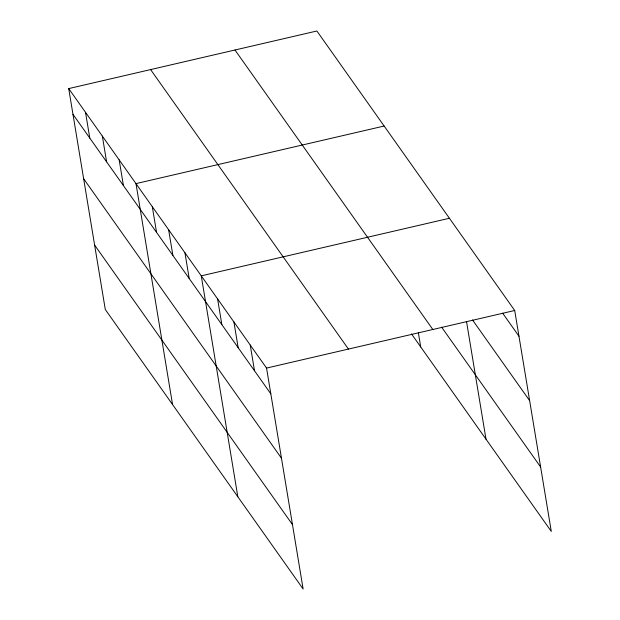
<?xml version="1.0" encoding="UTF-8"?>
<svg xmlns="http://www.w3.org/2000/svg" width="620" height="620" viewBox="0 0 620 620"><rect width="100%" height="100%" fill="white"/><g stroke="black" fill="none" stroke-linecap="round" stroke-linejoin="round"><path stroke-width="0.93" d="M68.712 88.59L266.553 368.079L303.126 589L105.292 309.504L68.712 88.59L316.874 31L514.708 310.496L551.288 531.41L411.494 333.917M384.137 126.031L135.982 183.613L172.554 404.535M449.423 218.263L201.267 275.846L237.84 496.767M266.553 368.079L514.708 310.496M502.65 313.178L518.971 336.234M472.51 319.943L529.635 400.644M441.603 327.12L540.625 467.007M234.98 50.003L432.822 329.499M150.606 69.587L348.448 349.076M72.974 114.328L270.816 393.824M83.638 178.738L281.48 458.234M94.627 245.101L292.462 524.59M466.55 321.679L486.003 439.177M418.361 332.738L420.709 346.944M250.232 345.022L254.495 370.768M233.911 321.966L238.173 347.704M217.589 298.91L221.851 324.647M184.946 252.79L189.208 278.535M168.625 229.733L172.887 255.471M152.303 206.677L156.566 232.415M119.164 159.859L123.426 185.597M102.347 136.106L106.609 161.843M85.529 112.344L89.791 138.09"/></g></svg>
